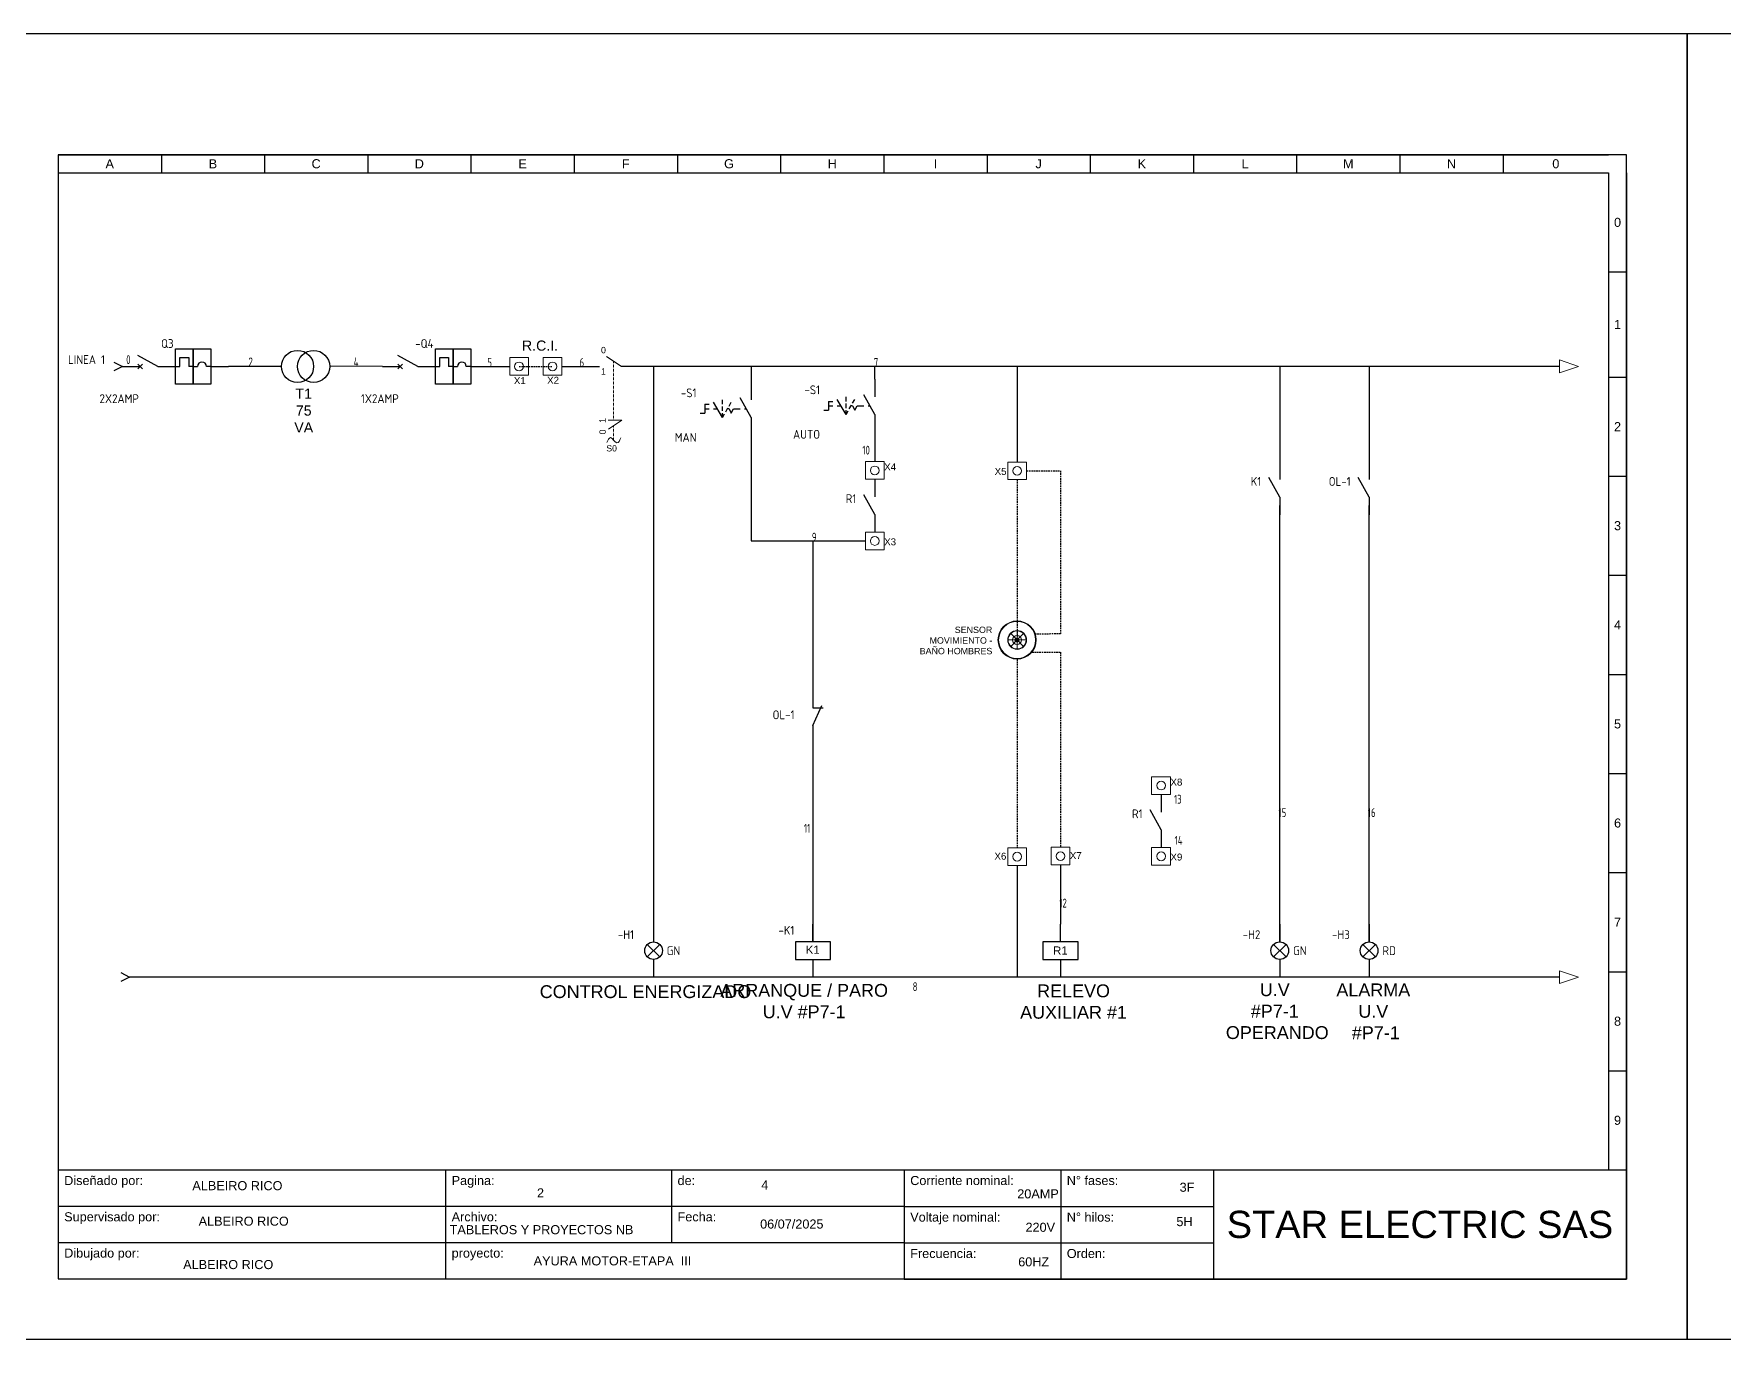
# Model space of a CAD drawing. Header units: millimetres. Extents: x 691 to 18605, y 670 to 10026.
# Drawn here: x 1787 to 2838, y 5345 to 6157 of the extents above; entities that cross this region are included whole.
import ezdxf
from ezdxf.enums import TextEntityAlignment as Align

# ---------------------------------------------------------------- set-up
doc = ezdxf.new("R2010")
doc.units = ezdxf.units.MM
for name, pattern in [('DASHED2', [0.375, 0.25, -0.125]), ('DASHEDX2', [1.5, 1, -0.5]), ('HIDDEN', [0.375, 0.25, -0.125])]:
    doc.linetypes.add(name, pattern=pattern)
for name, color, linetype in [('-DIAGRAMA', 7, 'Continuous'), ('-Electrico', 5, 'Continuous'), ('DESC', 150, 'Continuous'), ('MISC', 7, 'Continuous'), ('SYMS', 7, 'Continuous'), ('TAGS', 150, 'Continuous'), ('WIRENO', 72, 'Continuous'), ('YEL_14_THHN', 2, 'Continuous')]:
    doc.layers.add(name, color=color, linetype=linetype)
doc.styles.get("Standard").update_dxf_attribs({"font": 'arial.ttf'})
doc.styles.add('WD_IEC', font='ISOCP2.shx', dxfattribs={"width": 0.9, "height": 4})

# ---------------------------------------------------------------- blocks, each defined once
blk = doc.blocks.new('*T3')
at = {"color": 0, "linetype": 'ByBlock', "lineweight": -2}
for p, q in [((0, 0), (139.92, 0)), ((0, 0), (0, -18)), ((64.08, 0), (64.08, -18)), ((101.44, 0), (101.44, -12)), ((139.92, 0), (139.92, -18)), ((0, -6), (139.92, -6)), ((0, -12), (139.92, -12)), ((0, -18), (139.92, -18))]:
    blk.add_line(p, q, dxfattribs=at)
at = {"color": 0, "char_height": 1.5, "attachment_point": 1}
for s, insert, width in [('{\\fArial|b0|i0|c162|p34;Diseñado por:}', (1, -1), 62.0824), ('{\\fArial|b0|i0|c162|p34;Pagina:}', (65.08, -1), 35.3574), ('{\\fArial|b0|i0|c162|p34;de}:', (102.44, -1), 36.4813), ('{\\fArial|b0|i0|c162|p34;Supervisado por:}', (1, -7), 62.0824), ('{\\fArial|b0|i0|c162|p34;Archivo:}', (65.08, -7), 35.3574), ('Fecha:', (102.44, -7), 36.4813), ('Dibujado por:', (1, -13), 62.0824), ('{\\fArial|b0|i0|c162|p34;proyecto:}', (65.08, -13), 73.8387)]:
    blk.add_mtext(s, dxfattribs=dict(at, insert=insert, width=width))
blk = doc.blocks.new('*T4')
at = {"color": 0, "linetype": 'ByBlock', "lineweight": -2}
for p, q in [((0, 0), (119.48, 0)), ((0, 0), (0, -18.07)), ((25.89, 0), (25.89, -18.07)), ((51.13, 0), (51.13, -18.07)), ((119.48, 0), (119.48, -18.07)), ((0, -6.05), (51.13, -6.05)), ((0, -12.07), (51.13, -12.07)), ((0, -18.07), (119.48, -18.07))]:
    blk.add_line(p, q, dxfattribs=at)
at = {"color": 0}
for s, insert, char_height, width, attachment_point in [('Corriente nominal:', (1, -1), 1.5, 23.894, 1), ('{\\fArial|b0|i0|c162|p34;N° fases:}', (26.89, -1), 1.5, 23.2313, 1), ('Voltaje nominal:', (1, -7.05), 1.5, 23.894, 1), ('{\\fArial|b0|i0|c162|p34;N° hilos:}', (26.89, -7.05), 1.5, 23.2313, 1), ('{\\fArial|b0|i0|c162|p34;STAR ELECTRIC SAS}', (85.3, -9.04), 4.5, 66.3536, 5), ('Frecuencia:', (1, -13.07), 1.5, 23.894, 1), ('{\\fArial|b0|i0|c162|p34;Orden}:', (26.89, -13.07), 1.5, 23.2313, 1)]:
    blk.add_mtext(s, dxfattribs=dict(at, insert=insert, char_height=char_height, width=width, attachment_point=attachment_point))
blk = doc.blocks.new('CAJETIN')
for p, q in [((0, 185.97), (-259.4, 185.97)), ((-259.4, 185.97), (-259.4, 0.07)), ((-259.4, 185.97), (-2.99, 185.97)), ((-259.4, 185.97), (-259.4, 182.97)), ((-242.33, 185.97), (-242.33, 182.97)), ((-225.26, 185.97), (-225.26, 182.97)), ((-208.19, 185.97), (-208.19, 182.97)), ((-191.12, 185.97), (-191.12, 182.97)), ((-174.05, 185.97), (-174.05, 182.97)), ((-156.98, 185.97), (-156.98, 182.97)), ((-139.91, 185.97), (-139.91, 182.97)), ((-122.84, 185.97), (-122.84, 182.97)), ((-105.77, 185.97), (-105.77, 182.97)), ((-88.7, 185.97), (-88.7, 182.97)), ((-71.64, 185.97), (-71.64, 182.97)), ((-54.57, 185.97), (-54.57, 182.97)), ((-37.5, 185.97), (-37.5, 182.97)), ((-20.43, 185.97), (-20.43, 182.97)), ((0, 0.07), (0, 185.97)), ((-259.4, 182.97), (-2.99, 182.97)), ((-3, 182.97), (-3, 18.07)), ((0, 182.97), (0, 18.07)), ((-3, 166.58), (0, 166.58)), ((-3, 149.19), (0, 149.19)), ((-3, 132.8), (0, 132.8)), ((-3, 116.41), (0, 116.41)), ((-3, 100.02), (0, 100.02)), ((-3, 83.63), (0, 83.63)), ((-3, 67.24), (0, 67.24)), ((-3, 50.85), (0, 50.85)), ((-3, 34.46), (0, 34.46)), ((-3, 18.07), (0, 18.07)), ((-259.4, 0.07), (0, 0.07))]:
    blk.add_line(p, q)
blk.add_lwpolyline([(-269.4, -9.93), (10, -9.93), (10, 205.97), (-269.4, 205.97)], close=True)
for name, p in [('*T3', (-259.4, 18.07)), ('*T4', (-119.48, 18.07))]:
    blk.add_blockref(name, p)
blk.add_text('0', height=1.5).set_placement((-2.08, 174.04))
at = {"char_height": 1.5, "attachment_point": 5}
for s, insert, width in [('A', (-250.87, 184.47), 17.0695), ('B', (-233.8, 184.47), 17.0695), ('C', (-216.73, 184.47), 17.0695), ('D', (-199.66, 184.47), 17.0695), ('E', (-182.59, 184.47), 17.0695), ('F', (-165.52, 184.47), 17.0695), ('G', (-148.45, 184.47), 17.0695), ('H', (-131.38, 184.47), 17.0695), ('I', (-114.31, 184.47), 17.0695), ('J', (-97.24, 184.47), 17.0695), ('K', (-80.17, 184.47), 17.0695), ('L', (-63.1, 184.47), 17.0695), ('M', (-46.03, 184.47), 17.0695), ('N', (-28.96, 184.47), 17.0695), ('0', (-11.71, 184.47), 17.4362), ('1', (-1.5, 157.89), 3), ('2', (-1.5, 141), 3), ('3', (-1.5, 124.61), 3), ('4', (-1.5, 108.22), 3), ('5', (-1.5, 91.83), 3), ('6', (-1.5, 75.44), 3), ('7', (-1.5, 59.05), 3), ('8', (-1.5, 42.66), 3), ('9', (-1.5, 26.27), 3)]:
    blk.add_mtext(s, dxfattribs=dict(at, insert=insert, width=width))
for tag, p in [('DISEÑADO_POR', (-230.86, 14.78)), ('SUPERVISADO_POR', (-229.59, 8.32)), ('DIBUJADO_POR', (-231.25, 2.42))]:
    blk.add_attdef(tag, text='', height=1.5).set_placement(p, align=Align.MIDDLE)
for tag, p in [('PAGINA', (-180.19, 13.54)), ('DE', (-143.12, 14.83)), ('A', (-97.02, 13.49)), ('F', (-73.9, 14.47)), ('ARCHIVO', (-179.45, 8.2)), ('FECHA', (-143.31, 8.38)), ('V', (-96.96, 8.58)), ('H', (-74.46, 8.76)), ('PROYECTO', (-180.75, 3.04)), ('HZ', (-98.06, 2.87)), ('OR', (-74.83, 2.5))]:
    blk.add_attdef(tag, p, '', height=1.5)
blk = doc.blocks.new('HCB11Q9')
for p, q in [((-1.84, 0.66), (-3.16, -0.66)), ((-3.16, 0.66), (-1.84, -0.66)), ((2.5, 0), (-3.12, 3.13)), ((2.5, 0), (7.5, 0)), ((7.5, 0), (8.75, 0)), ((8.75, 0), (8.75, 2.5)), ((8.75, 2.5), (11.25, 2.5)), ((11.25, 2.5), (11.25, 0)), ((12.5, 0), (11.25, 0)), ((12.5, 0), (13.75, 0)), ((17.5, 0), (16.25, 0)), ((17.5, 0), (22.5, 0)), ((-7.5, 0), (-2.5, 0))]:
    blk.add_line(p, q)
for points in [[(7.5, 5), (12.5, 5), (12.5, -5), (7.5, -5)], [(12.5, 5), (17.5, 5), (17.5, -5), (12.5, -5)]]:
    blk.add_lwpolyline(points, close=True)
blk.add_arc((15, 0), 1.25, 0, 180)
at = {"style": 'WD_IEC'}
for tag, height, p in [('INST', 2.5, (6.95, 11.75)), ('LOC', 2.5, (6.95, 8.6)), ('TAG1', 2.5, (6.95, 5.23)), ('TERM02', 2, (22.5, 1)), ('XREF', 2.5, (-2.89, -6.93)), ('DESC1', 2.5, (-2.89, -10.4)), ('DESC2', 2.5, (-2.11, -14.11)), ('DESC3', 2.5, (-2.11, -17.81))]:
    blk.add_attdef(tag, text='', height=height, dxfattribs=at).set_placement(p, align=Align.RIGHT)
at = {"style": 'WD_IEC', "flags": 1}
for tag, p, height in [('X4TERM01', (-7.5, 0), 0.32), ('X1TERM02', (22.5, 0), 0.32), ('ASSYCODE', (17.86, -5.81), 1), ('FAMILY', (17.86, -7.31), 1), ('CATDESC', (17.86, -8.81), 1)]:
    blk.add_attdef(tag, p, '', height=height, dxfattribs=at)
at = {"style": 'WD_IEC'}
for tag, p, height in [('TERM01', (-7.5, 1), 2), ('RATING1', (-14.85, -3.47), 2.5)]:
    blk.add_attdef(tag, p, '', height=height, dxfattribs=at)
at = {"style": 'WD_IEC', "flags": 1}
for tag, p in [('X2LINK', (-0.31, 2)), ('X8LINK', (-0.31, 0.5))]:
    blk.add_attdef(tag, p, '', height=0.32, rotation=360, dxfattribs=at)
at = {"style": 'WD_IEC', "flags": 9}
for tag, p in [('MFG', (21.31, -1.98)), ('CAT', (21.31, -3.99))]:
    blk.add_attdef(tag, text='', height=1.5, dxfattribs=at).set_placement(p, align=Align.RIGHT)
blk = doc.blocks.new('HA1X3Y')
blk.add_lwpolyline([(-2.5, 1.25), (0, 0), (-2.5, -1.25)])
at = {"style": 'WD_IEC'}
blk.add_attdef('DESC1', text='', height=2.5, dxfattribs=at).set_placement((-5, 0.675), align=Align.RIGHT)
at = {"style": 'WD_IEC', "flags": 1}
blk.add_attdef('X1TERM01', (0, 0), '', height=0.32, dxfattribs=at)
at = {"style": 'WD_IEC'}
blk.add_attdef('DESC2', text='', height=2.5, dxfattribs=at).set_placement((-5, -0.675), align=Align.TOP_RIGHT)
blk = doc.blocks.new('WD_WNV')
at = {"linetype": 'Continuous', "style": 'WD_IEC', "width": 0.8}
blk.add_attdef('WIRENO', text='', height=2.5, dxfattribs=at).set_placement((-1.6, 0), align=Align.MIDDLE_RIGHT)
at = {"style": 'WD_IEC', "flags": 1}
for tag, p in [('W08USER', (-1, 0.375)), ('W04USER', (-1, 0.875)), ('W05USER', (-1, 0.75)), ('W09USER', (-1, 0.25)), ('W03USER', (-1, 1)), ('W06USER', (-1, 0.625)), ('W07USER', (-1, 0.5)), ('W02USER', (-1, 1.125)), ('W01USER', (-1, 1.25)), ('W10USER', (-1, 0.125))]:
    blk.add_attdef(tag, text='', height=0.08, dxfattribs=at).set_placement(p, align=Align.CENTER)
blk = doc.blocks.new('VLT1G')
for p, q in [((0, 7.5), (0, 2.5)), ((-1.77, -1.77), (1.77, 1.77)), ((1.77, -1.77), (-1.77, 1.77)), ((0, -2.5), (0, -7.5))]:
    blk.add_line(p, q)
blk.add_circle((0, 0), 2.5)
at = {"style": 'WD_IEC'}
for tag, p in [('INST', (-5.5, 10.25)), ('TAG1', (-5.5, 3.25)), ('LOC', (-5.5, 6.75)), ('DESC1', (-5.5, -6.35)), ('DESC2', (-5.5, -9.85)), ('DESC3', (-5.5, -13.35))]:
    blk.add_attdef(tag, text='', height=2.5, dxfattribs=at).set_placement(p, align=Align.RIGHT)
blk.add_attdef('TERM01', text='', height=2, rotation=90, dxfattribs=at).set_placement((-1, 7.5), align=Align.RIGHT)
at = {"style": 'WD_IEC', "flags": 1}
for tag, p, height in [('X2TERM01', (0, 7.5), 0.32), ('X4LINK', (-3, 0), 0.32), ('X1LINK', (3, 0), 0.32), ('ASSYCODE', (1, -4), 1), ('FAMILY', (1, -5.5), 1), ('X8TERM02', (0, -7.5), 0.32), ('CATDESC', (1, -7), 1)]:
    blk.add_attdef(tag, p, '', height=height, dxfattribs=at)
at = {"style": 'WD_IEC', "flags": 9}
for tag, p in [('MFG', (-6, -0.25)), ('CAT', (-6, -2.75))]:
    blk.add_attdef(tag, text='', height=1.5, dxfattribs=at).set_placement(p, align=Align.RIGHT)
at = {"style": 'WD_IEC'}
blk.add_attdef('TERM02', (-1, -7.5), '', height=2, rotation=90, dxfattribs=at)
at = {"lineweight": 13, "style": 'WD_IEC'}
blk.add_attdef('COLOR', text='', height=2.5, dxfattribs=at).set_placement((3.75, 0), align=Align.MIDDLE_LEFT)
at = {"lineweight": 15, "style": 'WD_IEC'}
for tag, p in [('WDTAGALT', (-5.5, -21)), ('XREF', (-5.5, -18))]:
    blk.add_attdef(tag, text='', height=2.5, dxfattribs=at).set_placement(p, align=Align.RIGHT)
blk = doc.blocks.new('VSS113')
for p, q in [((0, 7.5), (0, 2.5)), ((-13.12, 1.25), (-11.88, 1.25)), ((-13.12, 1.25), (-13.12, -1.25)), ((-13.12, 0), (-11.88, 0)), ((-8.12, -2.5), (-10.62, 1.83)), ((-10.62, 0), (-9.57, 0)), ((-8.12, 1.25), (-8.12, 2.5)), ((-8.12, -0.63), (-8.12, 0.62)), ((-7.19, -0.88), (-6.56, 0.21)), ((-6.25, 0), (-6.68, 0)), ((-6.25, 0.75), (-5.62, 1.83)), ((-6.25, 0), (-5.62, -1.25)), ((-5.62, -1.25), (-5, 0)), ((-5, 0), (-3.12, 0)), ((0, -2.5), (-3.12, 3.12)), ((-1.88, 0), (-1.39, 0)), ((-14.38, -1.25), (-13.12, -1.25)), ((-8.12, -2.5), (-8.12, -1.25)), ((-8.12, -2.5), (-7.5, -1.42)), ((0, -2.5), (0, -7.5))]:
    blk.add_line(p, q)
at = {"style": 'WD_IEC'}
for tag, p in [('INST', (-15.5, 9.25)), ('TAG1', (-15.5, 3.25)), ('LOC', (-15.5, 6.25)), ('DESC1', (-15.5, -9.35)), ('DESC3', (-15.5, -15.35)), ('DESC2', (-15.5, -12.35))]:
    blk.add_attdef(tag, text='', height=2.5, dxfattribs=at).set_placement(p, align=Align.RIGHT)
at = {"style": 'WD_IEC', "flags": 8}
for tag, p in [('POS1', (-10.62, 3.5)), ('POS2', (-8.12, 3.5)), ('POS3', (-5.62, 3.5))]:
    blk.add_attdef(tag, text='', height=2, rotation=90, dxfattribs=at).set_placement(p, align=Align.MIDDLE_LEFT)
at = {"style": 'WD_IEC'}
blk.add_attdef('TERM01', text='', height=2, rotation=90, dxfattribs=at).set_placement((-1, 7.5), align=Align.RIGHT)
at = {"style": 'WD_IEC', "flags": 1}
for tag, p, height in [('X2TERM01', (0, 7.5), 0.32), ('CONTACT', (0.5, 4.5), 1), ('X1LINK', (0, 0), 0.32), ('COMMON', (1.75, 3.25), 1), ('X8TERM02', (0, -7.5), 0.32), ('ASSYCODE', (1, -9), 1), ('FAMILY', (1, -10.5), 1), ('CATDESC', (1, -12), 1)]:
    blk.add_attdef(tag, p, '', height=height, dxfattribs=at)
at = {"style": 'WD_IEC', "flags": 9}
for tag, p in [('MFG', (-16, -0.25)), ('CAT', (-16, -2.75))]:
    blk.add_attdef(tag, text='', height=1.5, dxfattribs=at).set_placement(p, align=Align.RIGHT)
at = {"style": 'WD_IEC'}
blk.add_attdef('TERM02', (-1, -7.5), '', height=2, rotation=90, dxfattribs=at)
at = {"lineweight": 15, "style": 'WD_IEC'}
blk.add_attdef('XREF', text='', height=2.5, dxfattribs=at).set_placement((-15.5, -6.35), align=Align.RIGHT)
blk.add_attdef('STATE', (1.25, -6.35), '', height=2.5, dxfattribs=at)
blk = doc.blocks.new('VCR21')
for p, q in [((0, 7.5), (0, 2.5)), ((0, -2.5), (-3.12, 3.12)), ((0, -2.5), (0, -7.5))]:
    blk.add_line(p, q)
at = {"style": 'WD_IEC'}
for tag, p in [('INST', (-5.25, 6.75)), ('LOC', (-5.25, 3.75)), ('TAG2', (-5.25, 0.75)), ('DESC1', (-5.25, -6.75)), ('XREF', (-5.25, -3.75)), ('DESC2', (-5.25, -9.75)), ('DESC3', (-5.25, -12.75))]:
    blk.add_attdef(tag, text='', height=2.5, dxfattribs=at).set_placement(p, align=Align.RIGHT)
blk.add_attdef('TERM01', text='', height=2, rotation=90, dxfattribs=at).set_placement((-1, 7.5), align=Align.RIGHT)
at = {"style": 'WD_IEC', "flags": 1}
for tag, p, height in [('X2TERM01', (0, 7.5), 0.32), ('X4LINK', (-2.75, 0), 0.32), ('X1LINK', (-0.5, 0), 0.32), ('CONTACT', (4, -3.5), 1), ('FAMILY', (4, -5), 1), ('COMMON', (5.25, -4.75), 1), ('X8TERM02', (0, -7.5), 0.32)]:
    blk.add_attdef(tag, p, '', height=height, dxfattribs=at)
at = {"style": 'WD_IEC'}
blk.add_attdef('TERM02', (-1, -7.5), '', height=2, rotation=90, dxfattribs=at)
blk = doc.blocks.new('VCR22')
for p, q in [((0, 7.5), (0, 2.5)), ((0, -2.5), (2.5, 3.12)), ((0, 2.5), (2.87, 2.5)), ((0, -2.5), (0, -7.5))]:
    blk.add_line(p, q)
at = {"style": 'WD_IEC'}
for tag, p in [('INST', (-5.25, 5.25)), ('TAG2', (-5.25, -0.75)), ('LOC', (-5.25, 2.25)), ('DESC1', (-5.25, -6.75)), ('XREF', (-5.25, -3.75)), ('DESC2', (-5.25, -9.75)), ('DESC3', (-5.25, -12.75))]:
    blk.add_attdef(tag, text='', height=2.5, dxfattribs=at).set_placement(p, align=Align.RIGHT)
blk.add_attdef('TERM01', text='', height=2, rotation=90, dxfattribs=at).set_placement((-1, 7.5), align=Align.RIGHT)
at = {"style": 'WD_IEC', "flags": 1}
for tag, p, height in [('X2TERM01', (0, 7.5), 0.32), ('X4LINK', (-0.55, 0), 0.32), ('X1LINK', (1.92, 0), 0.32), ('CONTACT', (4, -3.5), 1), ('FAMILY', (4, -5), 1), ('COMMON', (5.25, -4.75), 1), ('X8TERM02', (0, -7.5), 0.32)]:
    blk.add_attdef(tag, p, '', height=height, dxfattribs=at)
at = {"style": 'WD_IEC'}
blk.add_attdef('TERM02', (-1, -7.5), '', height=2, rotation=90, dxfattribs=at)
blk = doc.blocks.new('VMS1')
for p, q in [((0, 2.5), (0, 7.5)), ((0, -2.5), (0, -7.5))]:
    blk.add_line(p, q)
blk.add_lwpolyline([(-5, 2.5), (-5, -2.5), (5, -2.5), (5, 2.5)], close=True)
at = {"style": 'WD_IEC'}
for tag, p in [('INST', (-5.25, 10.5)), ('LOC', (-5.25, 7.5)), ('TAG1', (-5.25, 4.5)), ('DESC1', (-5.25, -6.85)), ('DESC2', (-5.25, -9.85)), ('DESC3', (-5.25, -12.85))]:
    blk.add_attdef(tag, text='', height=2.5, dxfattribs=at).set_placement(p, align=Align.RIGHT)
blk.add_attdef('TERM01', text='', height=2, rotation=90, dxfattribs=at).set_placement((-1, 7.5), align=Align.RIGHT)
at = {"style": 'WD_IEC', "flags": 1}
for tag, p, height in [('X2TERM01', (0, 7.5), 0.32), ('X4LINK', (-5, 0), 0.32), ('X1LINK', (5, 0), 0.32), ('ASSYCODE', (1, -4), 1), ('FAMILY', (1, -5.5), 1), ('X8TERM02', (0, -7.5), 0.32), ('CATDESC', (1, -7), 1)]:
    blk.add_attdef(tag, p, '', height=height, dxfattribs=at)
at = {"style": 'WD_IEC', "flags": 9}
for tag, p in [('MFG', (-6, 1)), ('CAT', (-6, -1.5))]:
    blk.add_attdef(tag, text='', height=1.5, dxfattribs=at).set_placement(p, align=Align.RIGHT)
at = {"style": 'WD_IEC'}
blk.add_attdef('TERM02', (-1, -7.5), '', height=2, rotation=90, dxfattribs=at)
at = {"lineweight": 9, "style": 'WD_IEC'}
for tag, p in [('NO', (-5.5, -16.5)), ('NC', (-5.5, -19.5))]:
    blk.add_attdef(tag, text='', height=2.5, dxfattribs=at).set_placement(p, align=Align.TOP_RIGHT)
for tag, p in [('XREFNO', (-4, -16.5)), ('XREFNC', (-4, -19.5))]:
    blk.add_attdef(tag, text='', height=2.5, dxfattribs=at).set_placement(p, align=Align.TOP_LEFT)

msp = doc.modelspace()

# ---------------------------------------------------------------- linework, layer by layer
at = {"layer": '-DIAGRAMA', "color": 0, "lineweight": 0}
for centre in [(2088.6, 5950.1), (2109.4, 5950.1), (2309.9, 5885.4), (2398.5, 5885.1), (2309.9, 5841.5), (2488.1, 5689.3), (2398.5, 5645.1), (2425.5, 5645.4), (2488.1, 5645.3)]:
    msp.add_circle(centre, 2.72, dxfattribs=at)
at = {"layer": '-Electrico', "color": 0, "lineweight": 0, "ltscale": 0.08}
for points in [[(2082.8, 5955.6), (2094.4, 5955.6), (2094.4, 5944.6), (2082.8, 5944.6)], [(2103.6, 5955.6), (2115.2, 5955.6), (2115.2, 5944.6), (2103.6, 5944.6)], [(2304.1, 5890.9), (2315.8, 5890.9), (2315.8, 5879.9), (2304.1, 5879.9)], [(2392.7, 5890.6), (2404.4, 5890.6), (2404.4, 5879.7), (2392.7, 5879.7)], [(2304.1, 5847), (2315.8, 5847), (2315.8, 5836), (2304.1, 5836)], [(2482.2, 5694.8), (2493.9, 5694.8), (2493.9, 5683.8), (2482.2, 5683.8)], [(2392.7, 5650.6), (2404.4, 5650.6), (2404.4, 5639.6), (2392.7, 5639.6)], [(2419.6, 5650.9), (2431.3, 5650.9), (2431.3, 5639.9), (2419.6, 5639.9)], [(2482.2, 5650.8), (2493.9, 5650.8), (2493.9, 5639.8), (2482.2, 5639.8)]]:
    msp.add_lwpolyline(points, close=True, dxfattribs=at)
at = {"color": 0}
for p, q in [((2069.6, 5950.1), (2082.8, 5950.1)), ((2115.2, 5950.1), (2138.6, 5950.1)), ((2172.3, 5950.1), (2172.3, 5603.1)), ((2398.5, 5950.1), (2398.5, 5890.6)), ((2562, 5950.1), (2562, 5890.6)), ((2617.6, 5950.1), (2617.6, 5890.6)), ((2233, 5907.3), (2233, 5841.5)), ((2309.9, 5909.1), (2309.9, 5890.9)), ((2398.5, 5879.7), (2398.5, 5879.7)), ((2561.9, 5592.1), (2562, 5863.5)), ((2617.5, 5592.1), (2617.6, 5863.5)), ((2233, 5841.5), (2304.1, 5841.5)), ((2271.5, 5841.5), (2271.5, 5748.7)), ((2271.5, 5715.7), (2271.5, 5592.1)), ((2398.5, 5639.6), (2398.5, 5639.6)), ((2398.5, 5639.6), (2398.5, 5570.2)), ((2425.5, 5639.9), (2425.5, 5639.9)), ((2425.5, 5639.9), (2425.5, 5603.1))]:
    msp.add_line(p, q, dxfattribs=at)
at = {"color": 0, "linetype": 'DASHED2', "lineweight": 0}
msp.add_line((2152.3, 5950.1), (2143, 5956.3), dxfattribs=at)
at = {"color": 0, "linetype": 'HIDDEN', "lineweight": 0, "ltscale": 0.5}
for p, q in [((2147.4, 5917), (2147.4, 5953.3)), ((2147.4, 5913.1), (2147.4, 5904.3))]:
    msp.add_line(p, q, dxfattribs=at)
at = {"color": 0, "linetype": 'Continuous', "lineweight": 0}
for p, q in [((2735.9, 5954.1), (2735.9, 5950.1)), ((2747.8, 5950.1), (2735.9, 5954.1)), ((2735.9, 5950.1), (2735.9, 5946.1)), ((2735.9, 5946.1), (2747.8, 5950.1)), ((2735.9, 5574.1), (2735.9, 5570.1)), ((2747.8, 5570.1), (2735.9, 5574.1)), ((2735.9, 5570.1), (2735.9, 5566.1)), ((2735.9, 5566.1), (2747.8, 5570.1))]:
    msp.add_line(p, q, dxfattribs=at)
at = {"color": 0, "lineweight": 0, "ltscale": 0.5}
for q in [(2144.1, 5916.6), (2144.3, 5911.1)]:
    msp.add_line((2152.6, 5916.6), q, dxfattribs=at)
at = {"color": 0, "linetype": 'DASHEDX2'}
for p, q in [((2398.5, 5879.7), (2398.5, 5782)), ((2404.4, 5885.1), (2425.5, 5885.1)), ((2425.5, 5885.1), (2425.5, 5783.7)), ((2425.5, 5783.7), (2409.9, 5783.5)), ((2407.8, 5772.3), (2425.5, 5772.3)), ((2425.5, 5772.3), (2425.5, 5650.9)), ((2398.5, 5768), (2398.5, 5650.6))]:
    msp.add_line(p, q, dxfattribs=at)
at = {"color": 0, "lineweight": 0}
msp.add_lwpolyline([(2398.5, 5785.5), (2398.5, 5774.3), (2398.5, 5779.9), (2404.1, 5779.9), (2392.9, 5779.9), (2398.5, 5779.9), (2402.5, 5783.9), (2398.5, 5779.9), (2394.6, 5783.9), (2398.5, 5779.9), (2394.6, 5775.9), (2398.5, 5779.9), (2402.5, 5775.9)], dxfattribs=at)
at = {"color": 0}
for centre in [(1950.8, 5950.1), (1960.8, 5950.1)]:
    msp.add_circle(centre, 10, dxfattribs=at)
at = {"color": 0, "lineweight": 0}
for radius in [11.9, 11.5, 5.86, 5.59, 2.8, 1.23]:
    msp.add_circle((2398.5, 5779.9), radius, dxfattribs=at)
at = {"color": 0, "linetype": 'DASHEDX2'}
msp.add_arc((2099, 6595), 645, 269.076, 270.924, dxfattribs=at)
at = {"color": 0, "lineweight": 0}
msp.add_spline([(2152, 5905.6), (2149.5, 5902.6), (2145.5, 5905.8), (2143.3, 5902.8)], degree=3, dxfattribs=at)
at = {"layer": 'YEL_14_THHN', "color": 0}
for p, q in [((1940.8, 5950.1), (1907.9, 5950.1)), ((2003.6, 5950.1), (1970.8, 5950.2)), ((2735.9, 5950.1), (2152.3, 5950.1)), ((2233, 5950.1), (2233, 5940.3)), ((2309.9, 5942.1), (2309.9, 5950.1)), ((2735.9, 5570.1), (1846.3, 5570.2))]:
    msp.add_line(p, q, dxfattribs=at)

# ---------------------------------------------------------------- block references
at = {"color": 0}
ref = msp.add_blockref('CAJETIN', (2777.7, 5382.2), dxfattribs=dict(at, xscale=3.761929394681115, yscale=3.761929394681115, zscale=3.761929394681115))
ref.add_attrib('5H', '5H', (2497.6, 5415.2), dxfattribs={"height": 5.64})
ref.add_attrib('3F', '3F', (2499.6, 5436.6), dxfattribs={"height": 5.64})
ref.add_attrib('HZ', '60HZ', dxfattribs={"height": 5.64}).set_placement((2408.8, 5393), align=Align.MIDDLE)
ref.add_attrib('V', '220V', dxfattribs={"height": 5.64}).set_placement((2412.9, 5414.5), align=Align.MIDDLE)
ref.add_attrib('A', '20AMP', dxfattribs={"height": 5.64}).set_placement((2411.5, 5435.3), align=Align.MIDDLE)
ref.add_attrib('PROYECTO', 'AYURA MOTOR-ETAPA  III', dxfattribs={"height": 5.643}).set_placement((2097.7, 5393.6), align=Align.MIDDLE_LEFT)
ref.add_attrib('ARCHIVO', 'TABLEROS Y PROYECTOS NB', dxfattribs={"height": 5.643}).set_placement((2102.6, 5413), align=Align.MIDDLE)
ref.add_attrib('DE', '4', (2239.3, 5438), dxfattribs={"height": 5.64})
ref.add_attrib('PAGINA', '2', (2099.8, 5433.1), dxfattribs={"height": 5.64})
ref.add_attrib('FECHA', '06/07/2025', (2238.6, 5413.7), dxfattribs={"height": 5.64})
ref.add_attrib('DIBUJADO_POR', 'ALBEIRO RICO', dxfattribs={"height": 5.643}).set_placement((1907.7, 5391.3), align=Align.MIDDLE)
ref.add_attrib('SUPERVISADO_POR', 'ALBEIRO RICO', dxfattribs={"height": 5.643}).set_placement((1917.3, 5418.3), align=Align.MIDDLE)
ref.add_attrib('DISEÑADO_POR', 'ALBEIRO RICO', dxfattribs={"height": 5.643}).set_placement((1913.4, 5440.4), align=Align.MIDDLE)
ref = msp.add_blockref('CAJETIN', (3828.8, 5382.2), dxfattribs=dict(at, xscale=3.761929394681115, yscale=3.761929394681115, zscale=3.761929394681115))
ref.add_attrib('5H', '5H', (3548.7, 5415.2), dxfattribs={"height": 5.64})
ref.add_attrib('3F', '3F', (3550.7, 5436.6), dxfattribs={"height": 5.64})
ref.add_attrib('HZ', '60HZ', dxfattribs={"height": 5.64}).set_placement((3459.8, 5393), align=Align.MIDDLE)
ref.add_attrib('V', '220V', dxfattribs={"height": 5.64}).set_placement((3464, 5414.5), align=Align.MIDDLE)
ref.add_attrib('A', '20AMP', dxfattribs={"height": 5.64}).set_placement((3462.6, 5435.3), align=Align.MIDDLE)
ref.add_attrib('PROYECTO', 'AYURA MOTOR-ETAPA  III', dxfattribs={"height": 5.643}).set_placement((3148.8, 5393.6), align=Align.MIDDLE_LEFT)
ref.add_attrib('ARCHIVO', 'TABLEROS Y PROYECTOS NB', dxfattribs={"height": 5.643}).set_placement((3153.7, 5413), align=Align.MIDDLE)
ref.add_attrib('DE', '4', (3290.3, 5438), dxfattribs={"height": 5.64})
ref.add_attrib('PAGINA', '3', (3150.9, 5433.1), dxfattribs={"height": 5.64})
ref.add_attrib('FECHA', '06/07/2025', (3289.6, 5413.7), dxfattribs={"height": 5.64})
ref.add_attrib('DIBUJADO_POR', 'ALBEIRO RICO', dxfattribs={"height": 5.643}).set_placement((2958.8, 5391.3), align=Align.MIDDLE)
ref.add_attrib('SUPERVISADO_POR', 'ALBEIRO RICO', dxfattribs={"height": 5.643}).set_placement((2968.3, 5418.3), align=Align.MIDDLE)
ref.add_attrib('DISEÑADO_POR', 'ALBEIRO RICO', dxfattribs={"height": 5.643}).set_placement((2964.5, 5440.4), align=Align.MIDDLE)
at = {"layer": 'SYMS', "color": 0}
ref = msp.add_blockref('HCB11Q9', (1858.4, 5950.1), dxfattribs=dict(at, xscale=2.197145441597592, yscale=2.197145441597592, zscale=2.197145441597592))
ref.add_attrib('TAG1', 'Q3', dxfattribs={"layer": 'TAGS', "height": 5.49, "style": 'WD_IEC'}).set_placement((1873.7, 5961.6), align=Align.RIGHT)
ref.add_attrib('DESC1', '2X2AMP', dxfattribs={"layer": 'DESC', "height": 5.49, "style": 'WD_IEC'}).set_placement((1852.1, 5927.3), align=Align.RIGHT)
ref = msp.add_blockref('HCB11Q9', (2020.1, 5950.1), dxfattribs=dict(at, xscale=2.197145441597592, yscale=2.197145441597592, zscale=2.197145441597592))
ref.add_attrib('TAG1', '-Q4', dxfattribs={"layer": 'TAGS', "height": 5.49, "style": 'WD_IEC'}).set_placement((2035.4, 5961.6), align=Align.RIGHT)
ref.add_attrib('DESC1', '1X2AMP', dxfattribs={"layer": 'DESC', "height": 5.49, "style": 'WD_IEC'}).set_placement((2013.8, 5927.3), align=Align.RIGHT)
ref = msp.add_blockref('HA1X3Y', (1842, 5950.1), dxfattribs=dict(at, xscale=2.197145441597592, yscale=2.197145441597592, zscale=2.197145441597592))
ref.add_attrib('DESC1', 'LINEA 1', dxfattribs={"layer": 'DESC', "height": 5.49, "style": 'WD_IEC'}).set_placement((1831, 5951.6), align=Align.RIGHT)
ref = msp.add_blockref('VSS113', (2233, 5923.8), dxfattribs=dict(at, xscale=2.197145441597592, yscale=2.197145441597592, zscale=2.197145441597592))
ref.add_attrib('DESC1', 'MAN', dxfattribs={"layer": 'DESC', "height": 5.49, "style": 'WD_IEC'}).set_placement((2199, 5903.2), align=Align.RIGHT)
ref.add_attrib('TAG1', '-S1', dxfattribs={"layer": 'TAGS', "height": 5.49, "style": 'WD_IEC'}).set_placement((2199, 5930.9), align=Align.RIGHT)
ref = msp.add_blockref('VSS113', (2309.9, 5925.6), dxfattribs=dict(at, xscale=2.197145441597592, yscale=2.197145441597592, zscale=2.197145441597592))
ref.add_attrib('DESC1', 'AUTO', dxfattribs={"layer": 'DESC', "height": 5.49, "style": 'WD_IEC'}).set_placement((2275.9, 5905.1), align=Align.RIGHT)
ref.add_attrib('TAG1', '-S1', dxfattribs={"layer": 'TAGS', "height": 5.49, "style": 'WD_IEC'}).set_placement((2275.9, 5932.8), align=Align.RIGHT)
ref = msp.add_blockref('VCR21', (2562, 5874.2), dxfattribs=dict(at, xscale=2.197145441597592, yscale=2.197145441597592, zscale=2.197145441597592))
ref.add_attrib('TAG2', 'K1', dxfattribs={"layer": 'TAGS', "height": 5.49, "style": 'WD_IEC'}).set_placement((2550.4, 5875.8), align=Align.RIGHT)
ref = msp.add_blockref('VCR21', (2617.6, 5874.2), dxfattribs=dict(at, xscale=2.197145441597592, yscale=2.197145441597592, zscale=2.197145441597592))
ref.add_attrib('TAG2', 'OL-1', dxfattribs={"layer": 'TAGS', "height": 5.49, "style": 'WD_IEC'}).set_placement((2606, 5875.8), align=Align.RIGHT)
ref = msp.add_blockref('VCR21', (2309.9, 5863.4), dxfattribs=dict(at, xscale=2.197145441597592, yscale=2.197145441597592, zscale=2.197145441597592))
ref.add_attrib('TAG2', 'R1', dxfattribs={"layer": 'TAGS', "height": 5.49, "style": 'WD_IEC'}).set_placement((2298.4, 5865.1), align=Align.RIGHT)
ref = msp.add_blockref('VCR22', (2271.5, 5732.2), dxfattribs=dict(at, xscale=2.197145441597592, yscale=2.197145441597592, zscale=2.197145441597592))
ref.add_attrib('TAG2', 'OL-1', dxfattribs={"layer": 'TAGS', "height": 5.49, "style": 'WD_IEC'}).set_placement((2260, 5730.6), align=Align.RIGHT)
ref = msp.add_blockref('VCR21', (2488.1, 5667.3), dxfattribs=dict(at, xscale=2.197145441597592, yscale=2.197145441597592, zscale=2.197145441597592))
ref.add_attrib('TAG2', 'R1', dxfattribs={"layer": 'TAGS', "height": 5.49, "style": 'WD_IEC'}).set_placement((2476.5, 5669), align=Align.RIGHT)
ref = msp.add_blockref('VLT1G', (2172.3, 5586.6), dxfattribs=dict(at, xscale=2.197145441597592, yscale=2.197145441597592, zscale=2.197145441597592))
ref.add_attrib('COLOR', 'GN', dxfattribs={"layer": 'MISC', "lineweight": 13, "height": 5.49, "style": 'WD_IEC'}).set_placement((2180.5, 5586.6), align=Align.MIDDLE_LEFT)
ref.add_attrib('TAG1', '-H1', dxfattribs={"layer": 'TAGS', "height": 5.49, "style": 'WD_IEC'}).set_placement((2160.2, 5593.8), align=Align.RIGHT)
ref = msp.add_blockref('VMS1', (2271.5, 5586.6), dxfattribs=dict(at, xscale=2.197145441597592, yscale=2.197145441597592, zscale=2.197145441597592))
ref.add_attrib('TAG1', '-K1', dxfattribs={"layer": 'TAGS', "height": 5.49, "style": 'WD_IEC'}).set_placement((2259.9, 5596.5), align=Align.RIGHT)
at = {"layer": 'SYMS', "color": 0, "xscale": 2.197145441597592, "yscale": 2.197145441597592, "zscale": 2.197145441597592}
for name, p in [('VMS1', (2425.5, 5586.6)), ('HA1X3Y', (1846.3, 5570.2))]:
    msp.add_blockref(name, p, dxfattribs=at)
at = {"layer": 'SYMS', "color": 0}
ref = msp.add_blockref('VLT1G', (2561.9, 5586.6), dxfattribs=dict(at, xscale=2.197145441597592, yscale=2.197145441597592, zscale=2.197145441597592))
ref.add_attrib('COLOR', 'GN', dxfattribs={"layer": 'MISC', "lineweight": 13, "height": 5.49, "style": 'WD_IEC'}).set_placement((2570.2, 5586.6), align=Align.MIDDLE_LEFT)
ref.add_attrib('TAG1', '-H2', dxfattribs={"layer": 'TAGS', "height": 5.49, "style": 'WD_IEC'}).set_placement((2549.8, 5593.8), align=Align.RIGHT)
ref = msp.add_blockref('VLT1G', (2617.5, 5586.6), dxfattribs=dict(at, xscale=2.197145441597592, yscale=2.197145441597592, zscale=2.197145441597592))
ref.add_attrib('COLOR', 'RD', dxfattribs={"layer": 'MISC', "lineweight": 13, "height": 5.49, "style": 'WD_IEC'}).set_placement((2625.8, 5586.6), align=Align.MIDDLE_LEFT)
ref.add_attrib('TAG1', '-H3', dxfattribs={"layer": 'TAGS', "height": 5.49, "style": 'WD_IEC'}).set_placement((2605.5, 5593.8), align=Align.RIGHT)
at = {"layer": 'WIRENO', "color": 0}
ref = msp.add_blockref('WD_WNV', (1850.4, 5954.3), dxfattribs=dict(at, xscale=2.197145441597592, yscale=2.197145441597592, zscale=2.197145441597592))
ref.add_attrib('WIRENO', '0', dxfattribs={"linetype": 'Continuous', "height": 5.49, "style": 'WD_IEC', "width": 0.8}).set_placement((1846.9, 5954.3), align=Align.MIDDLE_RIGHT)
ref = msp.add_blockref('WD_WNV', (1945.2, 5944.7), dxfattribs=dict(at, xscale=2.197145441597592, yscale=2.197145441597592, zscale=2.197145441597592))
ref.add_attrib('WIRENO', '2', dxfattribs={"linetype": 'Continuous', "height": 5.49, "style": 'WD_IEC', "width": 0.8}).set_placement((1923, 5952.9), align=Align.MIDDLE_RIGHT)
ref = msp.add_blockref('WD_WNV', (2005.4, 5944.7), dxfattribs=dict(at, xscale=2.197145441597592, yscale=2.197145441597592, zscale=2.197145441597592))
ref.add_attrib('WIRENO', '4', dxfattribs={"linetype": 'Continuous', "height": 5.49, "style": 'WD_IEC', "width": 0.8}).set_placement((1988.7, 5952.9), align=Align.MIDDLE_RIGHT)
ref = msp.add_blockref('WD_WNV', (2088.4, 5944.4), dxfattribs=dict(at, xscale=2.197145441597592, yscale=2.197145441597592, zscale=2.197145441597592))
ref.add_attrib('WIRENO', '5', dxfattribs={"linetype": 'Continuous', "height": 5.49, "style": 'WD_IEC', "width": 0.8}).set_placement((2071.8, 5952.6), align=Align.MIDDLE_RIGHT)
ref = msp.add_blockref('WD_WNV', (2145.8, 5944.4), dxfattribs=dict(at, xscale=2.197145441597592, yscale=2.197145441597592, zscale=2.197145441597592))
ref.add_attrib('WIRENO', '6', dxfattribs={"linetype": 'Continuous', "height": 5.49, "style": 'WD_IEC', "width": 0.8}).set_placement((2129.1, 5952.6), align=Align.MIDDLE_RIGHT)
ref = msp.add_blockref('WD_WNV', (2328.8, 5944.4), dxfattribs=dict(at, xscale=2.197145441597592, yscale=2.197145441597592, zscale=2.197145441597592))
ref.add_attrib('WIRENO', '7', dxfattribs={"linetype": 'Continuous', "height": 5.49, "style": 'WD_IEC', "width": 0.8}).set_placement((2312.1, 5952.6), align=Align.MIDDLE_RIGHT)
ref = msp.add_blockref('WD_WNV', (2308.5, 5901.6), dxfattribs=dict(at, xscale=2.197145441597592, yscale=2.197145441597592, zscale=2.197145441597592))
ref.add_attrib('WIRENO', '10', dxfattribs={"linetype": 'Continuous', "height": 5.49, "style": 'WD_IEC', "width": 0.8}).set_placement((2306.9, 5898), align=Align.MIDDLE_RIGHT)
ref = msp.add_blockref('WD_WNV', (2290.4, 5835.8), dxfattribs=dict(at, xscale=2.197145441597592, yscale=2.197145441597592, zscale=2.197145441597592))
ref.add_attrib('WIRENO', '9', dxfattribs={"linetype": 'Continuous', "height": 5.49, "style": 'WD_IEC', "width": 0.8}).set_placement((2273.7, 5843.9), align=Align.MIDDLE_RIGHT)
ref = msp.add_blockref('WD_WNV', (2493.7, 5684.4), dxfattribs=dict(at, xscale=2.197145441597592, yscale=2.197145441597592, zscale=2.197145441597592))
ref.add_attrib('WIRENO', '13', dxfattribs={"linetype": 'Continuous', "height": 5.49, "style": 'WD_IEC', "width": 0.8}).set_placement((2500.9, 5680.8), align=Align.MIDDLE_RIGHT)
ref = msp.add_blockref('WD_WNV', (2271.4, 5666.3), dxfattribs=dict(at, xscale=2.197145441597592, yscale=2.197145441597592, zscale=2.197145441597592))
ref.add_attrib('WIRENO', '11', dxfattribs={"linetype": 'Continuous', "height": 5.49, "style": 'WD_IEC', "width": 0.8}).set_placement((2269.8, 5662.7), align=Align.MIDDLE_RIGHT)
ref = msp.add_blockref('WD_WNV', (2567.5, 5676.1), dxfattribs=dict(at, xscale=2.197145441597592, yscale=2.197145441597592, zscale=2.197145441597592))
ref.add_attrib('WIRENO', '15', dxfattribs={"linetype": 'Continuous', "height": 5.49, "style": 'WD_IEC', "width": 0.8}).set_placement((2565.9, 5672.5), align=Align.MIDDLE_RIGHT)
ref = msp.add_blockref('WD_WNV', (2623.2, 5676.1), dxfattribs=dict(at, xscale=2.197145441597592, yscale=2.197145441597592, zscale=2.197145441597592))
ref.add_attrib('WIRENO', '16', dxfattribs={"linetype": 'Continuous', "height": 5.49, "style": 'WD_IEC', "width": 0.8}).set_placement((2621.5, 5672.5), align=Align.MIDDLE_RIGHT)
ref = msp.add_blockref('WD_WNV', (2493.7, 5656.9), dxfattribs=dict(at, xscale=2.197145441597592, yscale=2.197145441597592, zscale=2.197145441597592))
ref.add_attrib('WIRENO', '14', dxfattribs={"linetype": 'Continuous', "height": 5.49, "style": 'WD_IEC', "width": 0.8}).set_placement((2501.4, 5655.2), align=Align.MIDDLE_RIGHT)
ref = msp.add_blockref('WD_WNV', (2431, 5619.8), dxfattribs=dict(at, xscale=2.197145441597592, yscale=2.197145441597592, zscale=2.197145441597592))
ref.add_attrib('WIRENO', '12', dxfattribs={"linetype": 'Continuous', "height": 5.49, "style": 'WD_IEC', "width": 0.8}).set_placement((2429.4, 5616.2), align=Align.MIDDLE_RIGHT)
ref = msp.add_blockref('WD_WNV', (2350.6, 5564.4), dxfattribs=dict(at, xscale=2.197145441597592, yscale=2.197145441597592, zscale=2.197145441597592))
ref.add_attrib('WIRENO', '8', dxfattribs={"linetype": 'Continuous', "height": 5.49, "style": 'WD_IEC', "width": 0.8}).set_placement((2336.5, 5564.2), align=Align.MIDDLE_RIGHT)

# ---------------------------------------------------------------- texts
at = {"color": 0, "lineweight": 0}
for s, height, p in [('0', 3.95, (2139.6, 5958.3)), ('X1', 4.33, (2085.4, 5939.1)), ('X2', 4.33, (2106.1, 5939.3)), ('1', 3.95, (2139.6, 5945)), ('S0', 3.87, (2142.9, 5897.2)), ('X4', 4.33, (2315.8, 5885.4)), ('X5', 4.33, (2384.5, 5882.6)), ('X3', 4.33, (2315.8, 5838.8)), ('X8', 4.33, (2493.9, 5689.3)), ('X6', 4.33, (2384.4, 5643.2)), ('X7', 4.33, (2431.3, 5643.6)), ('X9', 4.33, (2493.9, 5642.7))]:
    msp.add_text(s, height=height, dxfattribs=at).set_placement(p)
for s, p in [('1', (2142.5, 5914.9)), ('0', (2142.6, 5907.8))]:
    msp.add_text(s, height=3.95, rotation=90, dxfattribs=at).set_placement(p)
at = {"color": 0, "linetype": 'DASHEDX2', "attachment_point": 1}
for s, width, gutter_width, heights, insert, char_height in [('\\pxqc;R.C.I.', 46.93, 31.5, [0], (2078.2, 5966.2), 6.295), ('\\pxqc;T1\\P75\\PVA', 46.93, 31.5, [0], (1931.2, 5936.3), 6.3), ('K1', 14.102, 25.3, [6.68], (2267, 5589.7), 5.06), ('R1', 14.102, 25.3, [6.68], (2420.9, 5589.2), 5.06)]:
    msp.add_mtext_dynamic_manual_height_columns(s, width=width, gutter_width=gutter_width, heights=heights, dxfattribs=dict(at, insert=insert, char_height=char_height))
at = {"color": 0, "lineweight": 0, "attachment_point": 2}
for s, insert, char_height, width in [('\\A1;\\pxqr;SENSOR MOVIMIENTO - BAÑO HOMBRES', (2357.6, 5788.2), 3.963, 50.946), ('\\A1;CONTROL ENERGIZADO\\P ', (2167.3, 5565.1), 8, 126.228), ('\\A1;ARRANQUE / PARO\\PU.V #P7-1', (2266, 5565.9), 8, 230.839), ('\\A1;RELEVO AUXILIAR #1\\P ', (2433.6, 5565.6), 8, 91.903), ('\\A1;U.V\\P#P7-1\\P OPERANDO', (2558.8, 5566.3), 8, 151.335), ('\\A1;ALARMA\\PU.V\\P #P7-1\\P ', (2620.1, 5566.2), 8, 177.165)]:
    msp.add_mtext(s, dxfattribs=dict(at, insert=insert, char_height=char_height, width=width))

doc.saveas('drawing.dxf')
